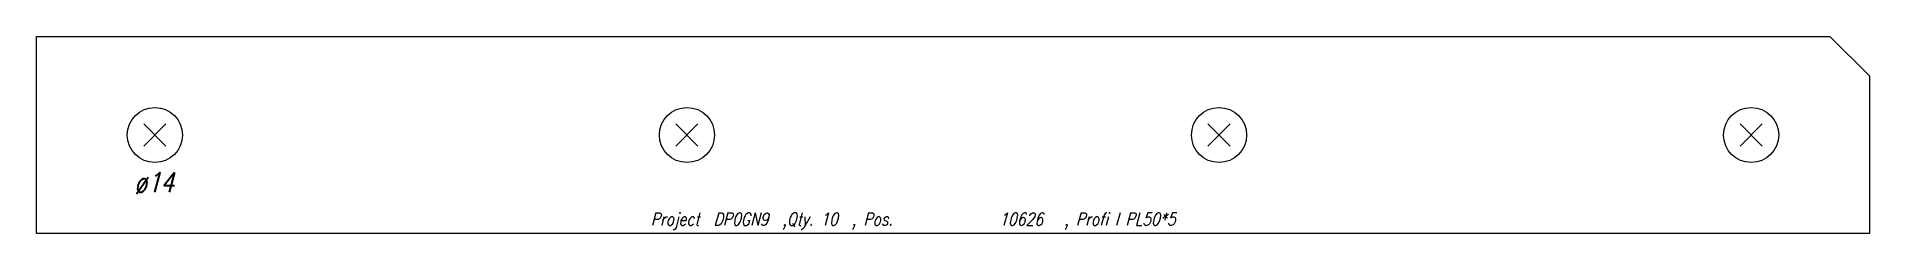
# Model space of a CAD drawing. Extents: x 0 to 465, y -25 to 25.
import ezdxf

# ---------------------------------------------------------------- set-up
doc = ezdxf.new("R2010")
doc.units = 0
doc.header["$LTSCALE"] = 10
for name, color, linetype in [('BEZ_SCHRAUBEN', 7, 'CONTINUOUS'), ('SCHRAUBEN', 7, 'CONTINUOUS'), ('TEILE', 7, 'CONTINUOUS'), ('UNTERSCHRIFT', 7, 'CONTINUOUS')]:
    doc.layers.add(name, color=color, linetype=linetype)
doc.styles.get("Standard").update_dxf_attribs({"font": 'ROMANS'})

msp = doc.modelspace()

# ---------------------------------------------------------------- linework, layer by layer
at = {"layer": 'SCHRAUBEN', "color": 6}
for p, q in [((27.199991, 2.799994), (32.799992, -2.800007)), ((32.799992, 2.799993), (27.199991, -2.800007)), ((162.196716, 2.799994), (167.796722, -2.800007)), ((167.796722, 2.799993), (162.196716, -2.800007)), ((297.196716, 2.799994), (302.796753, -2.800007)), ((302.796753, 2.799993), (297.196716, -2.800007)), ((432.196716, 2.799994), (437.796692, -2.800007)), ((437.796692, 2.799993), (432.196716, -2.800007))]:
    msp.add_line(p, q, dxfattribs=at)
at = {"layer": 'SCHRAUBEN', "color": 2}
for centre, radius in [((29.99999, -0.000007), 7.000002), ((164.996719, -0.000007), 7.000015), ((299.996735, -0.000007), 7), ((434.996704, -0.000007), 7.000031)]:
    msp.add_circle(centre, radius, dxfattribs=at)
at = {"layer": 'TEILE', "color": 2}
for p, q in [((0, -24.99996), (0, 25)), ((0, 25), (454.996704, 25)), ((454.996704, 25), (464.996704, 15)), ((464.996704, 15), (464.996704, -24.99996)), ((464.996704, -24.99996), (0, -24.99996))]:
    msp.add_line(p, q, dxfattribs=at)

# ---------------------------------------------------------------- texts
at = {"layer": 'BEZ_SCHRAUBEN', "color": 2, "oblique": 15, "width": 0.8}
msp.add_text(' ø14', height=5, dxfattribs=at).set_placement((21.99999, -14.500007))
at = {"layer": 'UNTERSCHRIFT', "color": 2, "oblique": 15, "width": 0.8}
for s, p in [('Project  DP0GN9  ,Qty. 10  , Pos. ', (155.798355, -22.999958)), ('10626', (244.198364, -22.999958)), ('  , Profi l PL50*5', (257.198364, -22.999958))]:
    msp.add_text(s, height=3.25, dxfattribs=at).set_placement(p)

doc.saveas('drawing.dxf')
